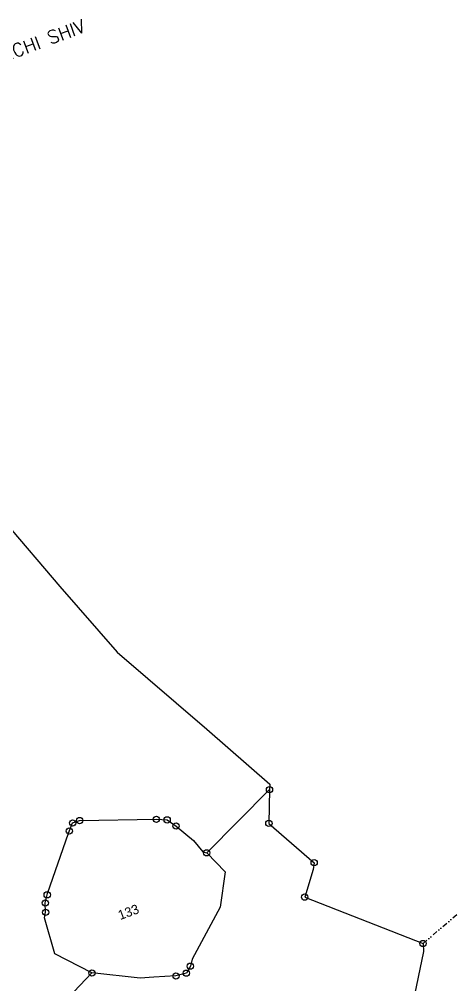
# Model space of a CAD drawing. Header units: metres. Extents: x 296202 to 299888, y 1973503 to 1977626.
# Drawn here: x 298337 to 298761, y 1976056 to 1976991 of the extents above; entities that cross this region are included whole.
import ezdxf

# ---------------------------------------------------------------- set-up
doc = ezdxf.new("R2010")
doc.units = ezdxf.units.M
doc.linetypes.add('DIVIDE', pattern=[1.25, 0.5, -0.25, 0, -0.25, 0, -0.25])
for name, color, linetype in [('POLY_PARCEL', 6, 'Continuous'), ('TEXT_MAPOUT', 7, 'Continuous'), ('TEXT_PARCEL', 7, 'Continuous'), ('V_BOUND_LINE', 7, 'Continuous'), ('V_DIVIDE_LINE', 7, 'DIVIDE')]:
    doc.layers.add(name, color=color, linetype=linetype)
doc.styles.get("Standard").update_dxf_attribs({"font": 'simplex.shx'})
doc.styles.add('TEXT_MAP', font='')
doc.styles.get('TEXT_MAP').set_extended_font_data('Kruti Dev 050')

msp = doc.modelspace()

# ---------------------------------------------------------------- linework, layer by layer
for centre in [(298579.61, 1976245.16), (298395.81, 1976215.26), (298470.05, 1976216.51), (298480.52, 1976215.91), (298385.74, 1976205.1), (298388.98, 1976212.95), (298489.13, 1976209.93), (298579, 1976212.52), (298518.79, 1976184.02), (298622.83, 1976174.42), (298364.41, 1976143.36), (298613.74, 1976141.18), (298362.56, 1976135.57), (298362.91, 1976126.53), (298728.24, 1976096.29), (298503.04, 1976074.34), (298407.69, 1976067.84), (298489.04, 1976064.9), (298499.14, 1976067.57)]:
    msp.add_circle(centre, 3.04)
at = {"layer": 'POLY_PARCEL'}
for p, q in [((298518.79, 1976184.02), (298579.61, 1976245.16)), ((298395.81, 1976215.26), (298470.05, 1976216.51)), ((298470.05, 1976216.51), (298480.52, 1976215.91)), ((298384.93, 1976203.13), (298388.98, 1976212.95)), ((298388.98, 1976212.95), (298395.81, 1976215.26)), ((298480.52, 1976215.91), (298489.13, 1976209.93)), ((298489.13, 1976209.93), (298505.87, 1976195.87)), ((298364.73, 1976144.69), (298384.93, 1976203.13)), ((298505.87, 1976195.87), (298515.02, 1976184.97)), ((298515.02, 1976184.97), (298518.79, 1976184.02)), ((298518.79, 1976184.02), (298536.67, 1976165.69)), ((298536.67, 1976165.69), (298531.83, 1976131.49)), ((298362.56, 1976135.57), (298364.73, 1976144.69)), ((298362.91, 1976126.53), (298362.56, 1976135.57)), ((298361.88, 1976121.25), (298362.91, 1976126.53)), ((298531.83, 1976131.49), (298504.78, 1976081.17)), ((298371.82, 1976086.33), (298361.88, 1976121.25)), ((298407.69, 1976067.84), (298371.82, 1976086.33)), ((298504.78, 1976081.17), (298503.04, 1976074.34)), ((298378.48, 1976037.19), (298407.69, 1976067.84)), ((298454.4, 1976062.74), (298407.69, 1976067.84)), ((298499.14, 1976067.57), (298489.04, 1976064.9)), ((298503.04, 1976074.34), (298499.14, 1976067.57)), ((298467.74, 1976063.62), (298454.4, 1976062.74)), ((298489.04, 1976064.9), (298467.74, 1976063.62))]:
    msp.add_line(p, q, dxfattribs=at)
at = {"layer": 'V_BOUND_LINE'}
for p, q in [((298322.89, 1976504.86), (298376.67, 1976441.83)), ((298376.67, 1976441.83), (298432.08, 1976378.32)), ((298432.08, 1976378.32), (298518.82, 1976303.6)), ((298518.82, 1976303.6), (298579.81, 1976250.49)), ((298579.61, 1976245.16), (298579, 1976212.52)), ((298579.81, 1976250.49), (298579.61, 1976245.16)), ((298579, 1976212.52), (298622.83, 1976174.42)), ((298622.83, 1976174.42), (298622.02, 1976167.79)), ((298622.02, 1976167.79), (298613.74, 1976141.18)), ((298613.74, 1976141.18), (298728.24, 1976096.29)), ((298728.24, 1976096.29), (298728.54, 1976088.61)), ((298728.54, 1976088.61), (298718.33, 1976038.84))]:
    msp.add_line(p, q, dxfattribs=at)
at = {"layer": 'V_DIVIDE_LINE', "ltscale": 10}
msp.add_line((298728.24, 1976096.29), (298760.82, 1976124.2), dxfattribs=at)

# ---------------------------------------------------------------- texts
at = {"layer": 'TEXT_MAPOUT'}
msp.add_text('MAUJE LONVADICHI SHIV', height=12.7485, rotation=20.31285, dxfattribs=at).set_placement((298209.59, 1976907.53))
at = {"layer": 'TEXT_PARCEL', "style": 'TEXT_MAP'}
msp.add_text('133', height=9.179, rotation=20.31285, dxfattribs=at).set_placement((298435.04, 1976118.91))

doc.saveas('drawing.dxf')
